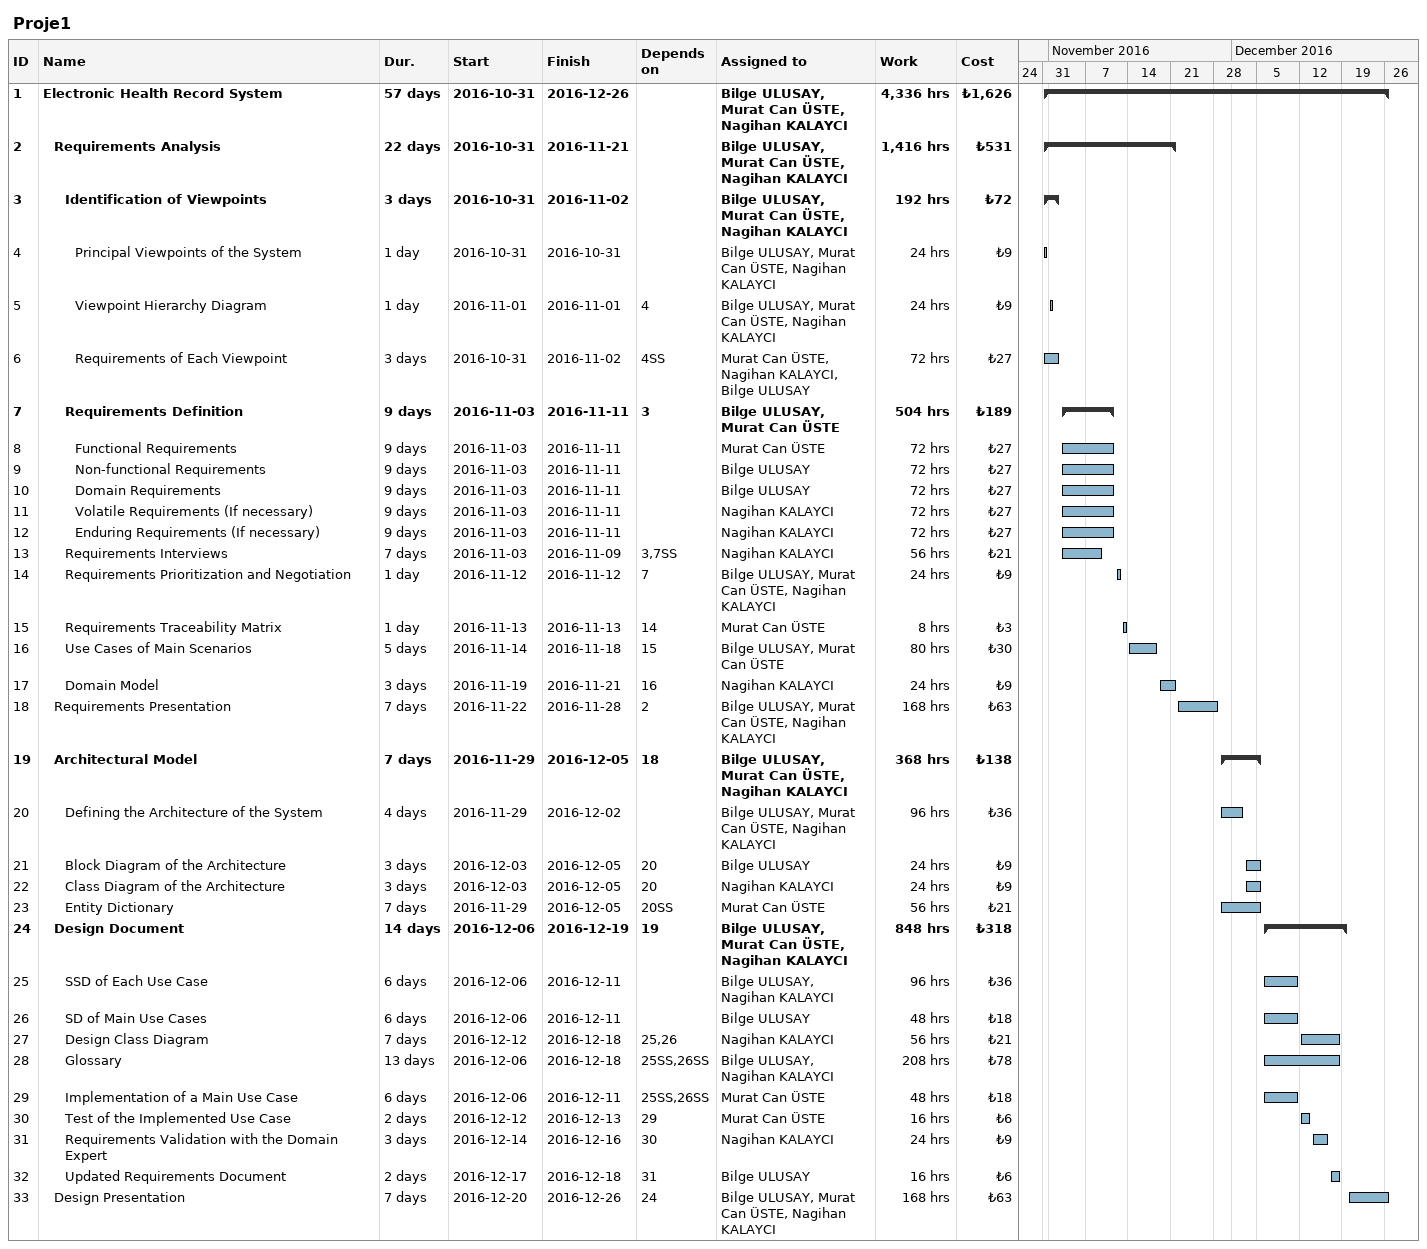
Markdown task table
Proje1

| ID | Level | Task | Duration | Start | Finish | Predecessors | Resources | Work (h) | Cost (₺) |
|---|---|---|---|---|---|---|---|---|---|
| 1 | 1 | **Electronic Health Record System** | 57d | 2016-10-31 | 2016-12-26 |  | Bilge ULUSAY, Murat Can ÜSTE, Nagihan KALAYCI | 4336 | 1626 |
| 2 | 2 | **Requirements Analysis** | 22d | 2016-10-31 | 2016-11-21 |  | Bilge ULUSAY, Murat Can ÜSTE, Nagihan KALAYCI | 1416 | 531 |
| 3 | 3 | **Identification of Viewpoints** | 3d | 2016-10-31 | 2016-11-02 |  | Bilge ULUSAY, Murat Can ÜSTE, Nagihan KALAYCI | 192 | 72 |
| 4 | 4 | Principal Viewpoints of the System | 1d | 2016-10-31 | 2016-10-31 |  | Bilge ULUSAY, Murat Can ÜSTE, Nagihan KALAYCI | 24 | 9 |
| 5 | 4 | Viewpoint Hierarchy Diagram | 1d | 2016-11-01 | 2016-11-01 | 4 | Bilge ULUSAY, Murat Can ÜSTE, Nagihan KALAYCI | 24 | 9 |
| 6 | 4 | Requirements of Each Viewpoint | 3d | 2016-10-31 | 2016-11-02 | 4SS | Murat Can ÜSTE, Nagihan KALAYCI, Bilge ULUSAY | 72 | 27 |
| 7 | 3 | **Requirements Definition** | 9d | 2016-11-03 | 2016-11-11 | 3 | Bilge ULUSAY, Murat Can ÜSTE | 504 | 189 |
| 8 | 4 | Functional Requirements | 9d | 2016-11-03 | 2016-11-11 |  | Murat Can ÜSTE | 72 | 27 |
| 9 | 4 | Non-functional Requirements | 9d | 2016-11-03 | 2016-11-11 |  | Bilge ULUSAY | 72 | 27 |
| 10 | 4 | Domain Requirements | 9d | 2016-11-03 | 2016-11-11 |  | Bilge ULUSAY | 72 | 27 |
| 11 | 4 | Volatile Requirements (If necessary) | 9d | 2016-11-03 | 2016-11-11 |  | Nagihan KALAYCI | 72 | 27 |
| 12 | 4 | Enduring Requirements (If necessary) | 9d | 2016-11-03 | 2016-11-11 |  | Nagihan KALAYCI | 72 | 27 |
| 13 | 3 | Requirements Interviews | 7d | 2016-11-03 | 2016-11-09 | 3, 7SS | Nagihan KALAYCI | 56 | 21 |
| 14 | 3 | Requirements Prioritization and Negotiation | 1d | 2016-11-12 | 2016-11-12 | 7 | Bilge ULUSAY, Murat Can ÜSTE, Nagihan KALAYCI | 24 | 9 |
| 15 | 3 | Requirements Traceability Matrix | 1d | 2016-11-13 | 2016-11-13 | 14 | Murat Can ÜSTE | 8 | 3 |
| 16 | 3 | Use Cases of Main Scenarios | 5d | 2016-11-14 | 2016-11-18 | 15 | Bilge ULUSAY, Murat Can ÜSTE | 80 | 30 |
| 17 | 3 | Domain Model | 3d | 2016-11-19 | 2016-11-21 | 16 | Nagihan KALAYCI | 24 | 9 |
| 18 | 2 | Requirements Presentation | 7d | 2016-11-22 | 2016-11-28 | 2 | Bilge ULUSAY, Murat Can ÜSTE, Nagihan KALAYCI | 168 | 63 |
| 19 | 2 | **Architectural Model** | 7d | 2016-11-29 | 2016-12-05 | 18 | Bilge ULUSAY, Murat Can ÜSTE, Nagihan KALAYCI | 368 | 138 |
| 20 | 3 | Defining the Architecture of the System | 4d | 2016-11-29 | 2016-12-02 |  | Bilge ULUSAY, Murat Can ÜSTE, Nagihan KALAYCI | 96 | 36 |
| 21 | 3 | Block Diagram of the Architecture | 3d | 2016-12-03 | 2016-12-05 | 20 | Bilge ULUSAY | 24 | 9 |
| 22 | 3 | Class Diagram of the Architecture | 3d | 2016-12-03 | 2016-12-05 | 20 | Nagihan KALAYCI | 24 | 9 |
| 23 | 3 | Entity Dictionary | 7d | 2016-11-29 | 2016-12-05 | 20SS | Murat Can ÜSTE | 56 | 21 |
| 24 | 2 | **Design Document** | 14d | 2016-12-06 | 2016-12-19 | 19 | Bilge ULUSAY, Murat Can ÜSTE, Nagihan KALAYCI | 848 | 318 |
| 25 | 3 | SSD of Each Use Case | 6d | 2016-12-06 | 2016-12-11 |  | Bilge ULUSAY, Nagihan KALAYCI | 96 | 36 |
| 26 | 3 | SD of Main Use Cases | 6d | 2016-12-06 | 2016-12-11 |  | Bilge ULUSAY | 48 | 18 |
| 27 | 3 | Design Class Diagram | 7d | 2016-12-12 | 2016-12-18 | 25, 26 | Nagihan KALAYCI | 56 | 21 |
| 28 | 3 | Glossary | 13d | 2016-12-06 | 2016-12-18 | 25SS, 26SS | Bilge ULUSAY, Nagihan KALAYCI | 208 | 78 |
| 29 | 3 | Implementation of a Main Use Case | 6d | 2016-12-06 | 2016-12-11 | 25SS, 26SS | Murat Can ÜSTE | 48 | 18 |
| 30 | 3 | Test of the Implemented Use Case | 2d | 2016-12-12 | 2016-12-13 | 29 | Murat Can ÜSTE | 16 | 6 |
| 31 | 3 | Requirements Validation with the Domain Expert | 3d | 2016-12-14 | 2016-12-16 | 30 | Nagihan KALAYCI | 24 | 9 |
| 32 | 3 | Updated Requirements Document | 2d | 2016-12-17 | 2016-12-18 | 31 | Bilge ULUSAY | 16 | 6 |
| 33 | 2 | Design Presentation | 7d | 2016-12-20 | 2016-12-26 | 24 | Bilge ULUSAY, Murat Can ÜSTE, Nagihan KALAYCI | 168 | 63 |
